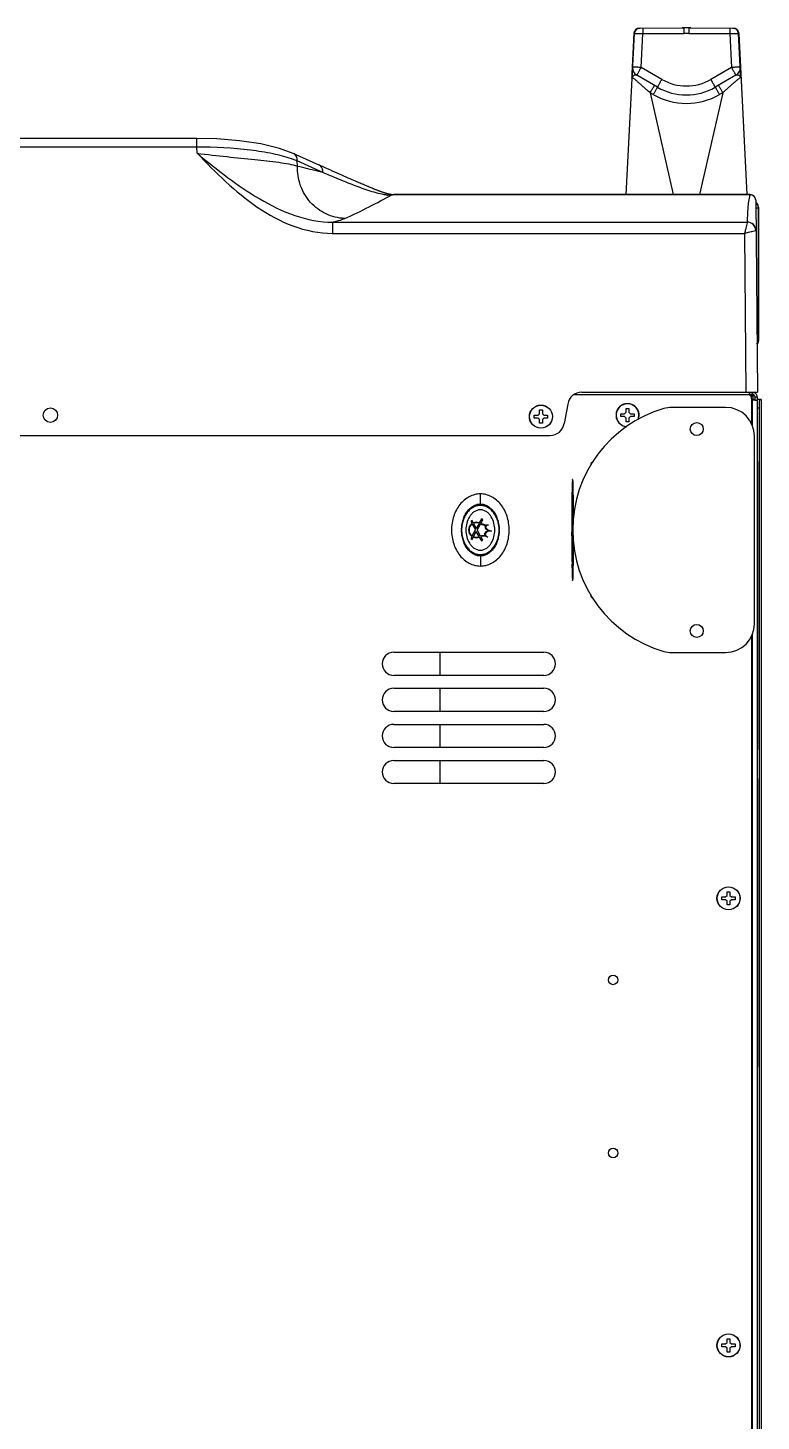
# Model space of a CAD drawing. Header units: millimetres. Extents: x -1686 to 4120, y -1850 to 2563.
# Drawn here: x 602.6 to 856.7, y 2079.9 to 2562.9 of the extents above; entities that cross this region are included whole.
import ezdxf

# ---------------------------------------------------------------- set-up
doc = ezdxf.new("R2010")
doc.units = ezdxf.units.MM
doc.header["$LTSCALE"] = 65.395
doc.layers.get('0').update_dxf_attribs({"linetype": 'CONTINUOUS'})
doc.layers.add('ASSI', color=7, linetype='CONTINUOUS')
doc.layers.add('GEOM', color=7, linetype='CONTINUOUS')

msp = doc.modelspace()

# ---------------------------------------------------------------- linework, layer by layer
at = {"linetype": 'Continuous'}
for p, q in [((848.83, 2560.98), (849.44, 2549.26)), ((848.92, 2560.91), (851.71, 2505.12)), ((855.78, 2500.81), (855.78, 2454.41)), ((853.58, 2435.86), (852.68, 2435.86)), ((853.58, 2436.66), (853.58, 2435.86)), ((854.58, 2433.86), (854.58, 2434.86)), ((855.38, 2434.86), (854.58, 2434.86)), ((855.38, 1674.46), (855.38, 2434.86)), ((779.88, 2429.16), (779.88, 2430.46)), ((779.88, 2430.46), (780.88, 2430.46)), ((780.88, 2430.46), (780.88, 2429.16)), ((809.88, 2429.66), (809.88, 2430.96)), ((809.88, 2430.96), (810.88, 2430.96)), ((810.88, 2430.96), (810.88, 2429.66)), ((853.38, 2433.16), (853.58, 2433.51)), ((853.58, 2433.51), (853.58, 2425.2)), ((853.74, 2433.86), (853.86, 2433.86)), ((854.58, 2433.86), (853.86, 2433.86)), ((854.58, 2433.86), (855.38, 2433.86)), ((778.08, 2427.66), (778.08, 2428.66)), ((778.08, 2428.66), (779.38, 2428.66)), ((779.38, 2427.66), (778.08, 2427.66)), ((779.38, 2428.66), (779.88, 2429.16)), ((779.88, 2427.16), (779.38, 2427.66)), ((779.88, 2425.86), (779.88, 2427.16)), ((780.88, 2425.86), (779.88, 2425.86)), ((780.88, 2429.16), (781.38, 2428.66)), ((781.38, 2427.66), (780.88, 2427.16)), ((780.88, 2427.16), (780.88, 2425.86)), ((781.38, 2428.66), (782.68, 2428.66)), ((782.68, 2427.66), (781.38, 2427.66)), ((782.68, 2428.66), (782.68, 2427.66)), ((808.08, 2428.16), (808.08, 2429.16)), ((808.08, 2429.16), (809.38, 2429.16)), ((809.38, 2428.16), (808.08, 2428.16)), ((809.38, 2429.16), (809.88, 2429.66)), ((809.88, 2427.66), (809.38, 2428.16)), ((809.88, 2426.36), (809.88, 2427.66)), ((810.88, 2426.36), (809.88, 2426.36)), ((810.88, 2429.66), (811.38, 2429.16)), ((811.38, 2428.16), (810.88, 2427.66)), ((810.88, 2427.66), (810.88, 2426.36)), ((811.38, 2429.16), (812.68, 2429.16)), ((812.68, 2428.16), (811.38, 2428.16)), ((812.68, 2429.16), (812.68, 2428.16)), ((759.38, 2397.86), (759.38, 2401.36)), ((759.38, 2379.86), (759.38, 2376.36)), ((853.58, 2352.51), (853.58, 1810.2)), ((745.38, 2346.46), (745.38, 2338.46)), ((745.38, 2333.96), (745.38, 2325.96)), ((745.38, 2321.46), (745.38, 2313.46)), ((745.38, 2308.96), (745.38, 2300.96)), ((843.08, 2261.66), (844.38, 2261.66)), ((843.08, 2260.66), (843.08, 2261.66)), ((844.38, 2260.66), (843.08, 2260.66)), ((844.38, 2261.66), (844.88, 2262.16)), ((844.88, 2260.16), (844.38, 2260.66)), ((844.88, 2263.46), (845.88, 2263.46)), ((844.88, 2262.16), (844.88, 2263.46)), ((845.88, 2263.46), (845.88, 2262.16)), ((845.88, 2262.16), (846.38, 2261.66)), ((846.38, 2260.66), (845.88, 2260.16)), ((846.38, 2261.66), (847.68, 2261.66)), ((847.68, 2260.66), (846.38, 2260.66)), ((847.68, 2261.66), (847.68, 2260.66)), ((844.88, 2258.86), (844.88, 2260.16)), ((845.88, 2258.86), (844.88, 2258.86)), ((845.88, 2260.16), (845.88, 2258.86)), ((843.08, 2106.66), (844.38, 2106.66)), ((843.08, 2105.66), (843.08, 2106.66)), ((844.38, 2106.66), (844.88, 2107.16)), ((844.88, 2108.46), (845.88, 2108.46)), ((844.88, 2107.16), (844.88, 2108.46)), ((845.88, 2108.46), (845.88, 2107.16)), ((845.88, 2107.16), (846.38, 2106.66)), ((846.38, 2106.66), (847.68, 2106.66)), ((847.68, 2106.66), (847.68, 2105.66)), ((844.38, 2105.66), (843.08, 2105.66)), ((844.88, 2105.16), (844.38, 2105.66)), ((844.88, 2103.86), (844.88, 2105.16)), ((845.88, 2103.86), (844.88, 2103.86)), ((846.38, 2105.66), (845.88, 2105.16)), ((845.88, 2105.16), (845.88, 2103.86)), ((847.68, 2105.66), (846.38, 2105.66))]:
    msp.add_line(p, q, dxfattribs=at)
for centre, radius, start, end in [((853.98, 2500.81), 1.8, 0, 62.6429), ((853.98, 2454.41), 1.8, 314.2981, 0), ((853.58, 2434.86), 1, 0, 90), ((853.58, 2434.86), 1.8, 0, 65.9979), ((779.01, 2467.39), 81.91, 335.5637, 335.8296), ((796.56, 2480.14), 73.66, 320.7202, 321.0674)]:
    msp.add_arc(centre, radius, start, end, dxfattribs=at)
for points, knots in [([(854.29, 2433.86), (854.37, 2434.01), (854.52, 2434.34), (854.58, 2434.69), (854.58, 2434.86)], [0, 0, 0, 0, 0.518657, 1, 1, 1, 1]), ([(752.88, 2389.01), (752.89, 2389.55), (752.97, 2390.67), (753.34, 2392.32), (753.94, 2393.89), (754.75, 2395.26), (755.74, 2396.39), (756.88, 2397.22), (758.1, 2397.74), (758.95, 2397.86), (759.38, 2397.86)], [0, 0, 0, 0, 0.1151, 0.241514, 0.367929, 0.494343, 0.620757, 0.747171, 0.873586, 1, 1, 1, 1]), ([(759.38, 2397.86), (759.8, 2397.86), (760.66, 2397.74), (761.88, 2397.22), (763.01, 2396.39), (764.01, 2395.26), (764.82, 2393.89), (765.42, 2392.32), (765.78, 2390.69), (765.87, 2389.58), (765.88, 2389.06)], [0, 0, 0, 0, 0.126846, 0.253692, 0.380537, 0.507383, 0.634229, 0.761075, 0.88792, 1, 1, 1, 1]), ([(759.38, 2395.86), (758.99, 2395.86), (758.19, 2395.72), (757.14, 2395.16), (756.25, 2394.36), (755.32, 2393.08), (754.57, 2391.22), (754.28, 2388.86), (754.57, 2386.49), (755.32, 2384.63), (756.25, 2383.36), (757.14, 2382.55), (758.19, 2381.99), (758.99, 2381.86), (759.38, 2381.86)], [0, 0, 0, 0, 0.062416, 0.124916, 0.187482, 0.250081, 0.374983, 0.500002, 0.625021, 0.749922, 0.812521, 0.875088, 0.937587, 1, 1, 1, 1]), ([(759.38, 2381.86), (759.77, 2381.86), (760.56, 2381.99), (761.62, 2382.55), (762.5, 2383.36), (763.44, 2384.63), (764.19, 2386.49), (764.48, 2388.86), (764.19, 2391.22), (763.44, 2393.08), (762.5, 2394.36), (761.62, 2395.16), (760.56, 2395.72), (759.77, 2395.86), (759.38, 2395.86)], [0, 0, 0, 0, 0.062416, 0.124916, 0.187482, 0.250081, 0.374983, 0.500002, 0.625021, 0.749922, 0.812521, 0.875088, 0.937587, 1, 1, 1, 1]), ([(759.38, 2379.86), (758.95, 2379.86), (758.1, 2379.97), (756.88, 2380.49), (755.74, 2381.32), (754.75, 2382.45), (753.94, 2383.82), (753.34, 2385.39), (752.98, 2387.02), (752.89, 2388.13), (752.88, 2388.65)], [0, 0, 0, 0, 0.126846, 0.253692, 0.380537, 0.507383, 0.634229, 0.761075, 0.88792, 1, 1, 1, 1]), ([(765.88, 2388.7), (765.87, 2388.16), (765.78, 2387.04), (765.42, 2385.39), (764.82, 2383.82), (764.01, 2382.45), (763.01, 2381.32), (761.88, 2380.49), (760.66, 2379.97), (759.8, 2379.86), (759.38, 2379.86)], [0, 0, 0, 0, 0.1151, 0.241514, 0.367929, 0.494343, 0.620757, 0.747171, 0.873586, 1, 1, 1, 1])]:
    msp.add_open_spline(points, degree=3, knots=knots, dxfattribs=at)
for points in [[(759.38, 2401.36), (758.72, 2401.36), (757.42, 2401.19), (755.53, 2400.48), (753.79, 2399.32), (752.26, 2397.75), (751.01, 2395.84), (750.08, 2393.67), (749.51, 2391.31), (749.31, 2388.86), (749.51, 2386.4), (750.08, 2384.04), (751.01, 2381.87), (752.26, 2379.96), (753.79, 2378.4), (755.53, 2377.23), (757.42, 2376.52), (758.72, 2376.36), (759.38, 2376.36)], [(759.38, 2376.36), (760.03, 2376.36), (761.34, 2376.52), (763.23, 2377.23), (764.97, 2378.4), (766.5, 2379.96), (767.75, 2381.87), (768.68, 2384.04), (769.25, 2386.4), (769.44, 2388.86), (769.25, 2391.31), (768.68, 2393.67), (767.75, 2395.84), (766.5, 2397.75), (764.97, 2399.32), (763.23, 2400.48), (761.34, 2401.19), (760.03, 2401.36), (759.38, 2401.36)], [(759.38, 2397.36), (758.95, 2397.36), (758.1, 2397.25), (756.88, 2396.76), (755.74, 2395.97), (754.75, 2394.9), (753.94, 2393.61), (753.34, 2392.13), (752.96, 2390.52), (752.84, 2388.86), (752.96, 2387.19), (753.34, 2385.58), (753.94, 2384.1), (754.75, 2382.81), (755.74, 2381.74), (756.88, 2380.95), (758.1, 2380.47), (758.95, 2380.36), (759.38, 2380.36)], [(759.38, 2380.36), (759.8, 2380.36), (760.66, 2380.47), (761.88, 2380.95), (763.01, 2381.74), (764.01, 2382.81), (764.82, 2384.1), (765.42, 2385.58), (765.8, 2387.19), (765.92, 2388.86), (765.8, 2390.52), (765.42, 2392.13), (764.82, 2393.61), (764.01, 2394.9), (763.01, 2395.97), (761.88, 2396.76), (760.66, 2397.25), (759.8, 2397.36), (759.38, 2397.36)]]:
    msp.add_open_spline(points, degree=3, dxfattribs=at)
at = {"layer": 'ASSI', "linetype": 'Continuous'}
for centre, radius in [((610.38, 2428.66), 2.5), ((780.38, 2428.16), 4), ((780.38, 2428.16), 3.95), ((834.38, 2423.86), 2.25), ((834.38, 2353.86), 2.25), ((845.38, 2261.16), 4), ((845.38, 2261.16), 3.95), ((805.38, 2232.86), 1.65), ((805.38, 2172.86), 1.65), ((845.38, 2106.16), 4), ((845.38, 2106.16), 3.95)]:
    msp.add_circle(centre, radius, dxfattribs=at)
for radius, start, end in [(4, 339.2129, 265.2204), (3.95, 338.2711, 266.1508)]:
    msp.add_arc((810.38, 2428.66), radius, start, end, dxfattribs=at)
at = {"layer": 'GEOM', "linetype": 'Continuous'}
for p, q in [((812.64, 2560.98), (809.85, 2505.12)), ((812, 2547.1), (812.73, 2560.98)), ((812.67, 2560.98), (812.65, 2560.98)), ((814.64, 2562.88), (829.91, 2562.9)), ((815.11, 2549.21), (815.73, 2560.95)), ((815.72, 2562.88), (815.73, 2560.95)), ((815.73, 2560.95), (829.91, 2560.97)), ((829.91, 2562.9), (829.91, 2560.97)), ((831.65, 2562.9), (831.65, 2560.97)), ((831.65, 2562.9), (846.92, 2562.88)), ((831.65, 2560.97), (845.83, 2560.95)), ((845.84, 2562.88), (845.83, 2560.95)), ((845.83, 2560.95), (846.45, 2549.21)), ((849.56, 2547.1), (848.83, 2560.98)), ((848.89, 2560.98), (848.91, 2560.98)), ((848.92, 2560.98), (851.71, 2505.12)), ((812.08, 2549.02), (812, 2547.43)), ((812.1, 2549.26), (812.08, 2549.02)), ((820.78, 2542.37), (813.61, 2546.51)), ((822.28, 2545.07), (815.11, 2549.21)), ((846.45, 2549.21), (839.28, 2545.07)), ((847.95, 2546.51), (840.78, 2542.37)), ((849.46, 2549.26), (849.47, 2549.01)), ((849.47, 2549.01), (849.56, 2547.43)), ((818.19, 2540.45), (826.25, 2505.12)), ((819.28, 2539.82), (818.19, 2540.45)), ((843.37, 2540.45), (835.3, 2505.12)), ((843.37, 2540.45), (842.28, 2539.82)), ((661.16, 2524.6), (189.6, 2524.6)), ((661.16, 2521.62), (189.6, 2521.62)), ((661.16, 2521.62), (661.16, 2524.6)), ((661.24, 2519.45), (661.16, 2521.62)), ((703.73, 2515.28), (694.55, 2519.42)), ((694.56, 2519.42), (694.55, 2519.42)), ((695.97, 2515.04), (695.91, 2516.79)), ((704.79, 2512.78), (695.91, 2516.79)), ((704.65, 2514.86), (703.73, 2515.28)), ((705.55, 2514.46), (704.65, 2514.86)), ((706.44, 2514.06), (705.55, 2514.46)), ((707.31, 2513.67), (706.44, 2514.06)), ((708.16, 2513.29), (707.31, 2513.67)), ((708.99, 2512.92), (708.16, 2513.29)), ((709.8, 2512.55), (708.99, 2512.92)), ((710.6, 2512.2), (709.8, 2512.55)), ((711.37, 2511.86), (710.6, 2512.2)), ((712.12, 2511.52), (711.37, 2511.86)), ((712.85, 2511.2), (712.12, 2511.52)), ((713.56, 2510.89), (712.85, 2511.2)), ((714.25, 2510.58), (713.56, 2510.89)), ((714.91, 2510.29), (714.25, 2510.58)), ((715.55, 2510.01), (714.91, 2510.29)), ((716.16, 2509.75), (715.55, 2510.01)), ((716.56, 2509.57), (716.16, 2509.75)), ((716.96, 2509.4), (716.56, 2509.57)), ((717.35, 2509.23), (716.96, 2509.4)), ((717.73, 2509.07), (717.35, 2509.23)), ((718.11, 2508.91), (717.73, 2509.07)), ((718.49, 2508.74), (718.11, 2508.91)), ((718.86, 2508.58), (718.49, 2508.74)), ((719.23, 2508.43), (718.86, 2508.58)), ((719.6, 2508.27), (719.23, 2508.43)), ((719.97, 2508.12), (719.6, 2508.27)), ((720.33, 2507.96), (719.97, 2508.12)), ((721.22, 2507.59), (720.87, 2507.74)), ((721.58, 2507.45), (721.22, 2507.59)), ((721.93, 2507.31), (721.58, 2507.45)), ((722.28, 2507.16), (721.93, 2507.31)), ((726.79, 2505.53), (726.63, 2505.58)), ((728.32, 2505.17), (729.38, 2505.17)), ((728.51, 2505.15), (728.36, 2505.17)), ((728.63, 2505.14), (728.51, 2505.15)), ((728.69, 2505), (728.89, 2505.1)), ((729.38, 2505.1), (729.38, 2505.17)), ((852.84, 2505.12), (729.38, 2505.12)), ((852.84, 2505.1), (729.38, 2505.1)), ((852.84, 2505.12), (852.84, 2505.1)), ((854.8, 2503.18), (855.38, 2436.66)), ((854.82, 2500.56), (855.74, 2500.56)), ((855.74, 2500.56), (855.78, 2500.61)), ((855.74, 2455.87), (855.74, 2500.56)), ((855.78, 2500.61), (855.78, 2454.61)), ((708.15, 2495.61), (708.15, 2491.68)), ((708.15, 2495.61), (851.88, 2495.61)), ((708.15, 2491.68), (850.9, 2491.68)), ((850.9, 2491.68), (851.38, 2436.66)), ((855.21, 2455.87), (855.74, 2455.87)), ((855.74, 2454.64), (855.78, 2454.61)), ((852.68, 2435.66), (791.66, 2435.66)), ((794.57, 2436.66), (855.38, 2436.66)), ((852.68, 2435.66), (852.68, 2436.66)), ((853, 2435.54), (853, 2435.61)), ((853.51, 2435.06), (853.51, 2435.86)), ((853.88, 2435.06), (853.51, 2435.06)), ((853.88, 2434.06), (853.88, 2435.81)), ((789.65, 2432.52), (788.46, 2425.79)), ((844.38, 2431.36), (825.72, 2431.36)), ((853.38, 2434.39), (853.38, 2425.63)), ((853.88, 2434.06), (853.38, 2434.06)), ((853.88, 2434.06), (853.88, 2433.86)), ((853.88, 2434.06), (854.39, 2434.06)), ((856.15, 2434.06), (855.38, 2434.06)), ((855.99, 2431.06), (855.38, 2431.06)), ((855.99, 2431.06), (855.99, 1675.86)), ((856.68, 2434.06), (856.15, 2434.06)), ((856.68, 2434.06), (856.68, 1672.86)), ((856.68, 2434.06), (856.68, 1672.86)), ((67.22, 2421.66), (783.54, 2421.66)), ((854.38, 2356.36), (854.38, 2421.36)), ((855.43, 2412.66), (855.38, 2412.66)), ((855.43, 2410.66), (855.38, 2410.66)), ((855.43, 2412.66), (855.43, 2312.66)), ((791.43, 2406.36), (791.33, 2406.36)), ((791.18, 2403.04), (791.18, 2402.77)), ((791.21, 2400.7), (791.21, 2400.75)), ((791.31, 2400.7), (791.31, 2400.8)), ((791.44, 2400.75), (791.44, 2400.7)), ((791.57, 2402.87), (791.57, 2403.04)), ((791.25, 2399.25), (791.28, 2398.19)), ((791.28, 2398.13), (791.25, 2397.07)), ((791.37, 2400.7), (791.27, 2400.7)), ((791.27, 2398.2), (791.27, 2398.49)), ((791.27, 2398.13), (791.27, 2398.2)), ((791.33, 2399.39), (791.29, 2400.45)), ((791.37, 2400.45), (791.29, 2400.45)), ((791.29, 2395.87), (791.33, 2396.93)), ((791.37, 2400.45), (791.33, 2399.39)), ((791.33, 2396.93), (791.37, 2395.87)), ((791.37, 2398.19), (791.41, 2399.25)), ((791.47, 2398.19), (791.37, 2398.19)), ((791.41, 2397.07), (791.37, 2398.13)), ((791.47, 2398.13), (791.37, 2398.13)), ((791.44, 2400.7), (791.39, 2400.7)), ((791.51, 2397.07), (791.41, 2397.07)), ((791.46, 2399.6), (791.47, 2399.39)), ((791.47, 2399.39), (791.47, 2399.38)), ((791.47, 2399.38), (791.47, 2399.26)), ((791.48, 2398.19), (791.48, 2398.14)), ((791.49, 2397.29), (791.5, 2397.07)), ((791.5, 2397.07), (791.5, 2396.95)), ((791.5, 2396.95), (791.5, 2396.94)), ((791.61, 2400.56), (791.61, 2400.7)), ((756.49, 2392.17), (756.04, 2391.93)), ((756.04, 2391.93), (756.49, 2391.1)), ((756.94, 2391.34), (756.49, 2392.17)), ((757.03, 2391.16), (757.98, 2389.39)), ((758.92, 2391.13), (757.98, 2389.39)), ((759.75, 2392.67), (759.02, 2391.31)), ((759.51, 2391.14), (760.2, 2392.43)), ((760.2, 2392.43), (759.75, 2392.67)), ((791.23, 2393.31), (791.23, 2393.49)), ((791.24, 2395.58), (791.24, 2395.62)), ((791.24, 2394.97), (791.24, 2395.58)), ((791.37, 2395.62), (791.27, 2395.62)), ((791.37, 2395.87), (791.29, 2395.87)), ((791.43, 2394.97), (791.33, 2394.97)), ((791.49, 2395.62), (791.39, 2395.62)), ((791.5, 2393.49), (791.5, 2393.54)), ((791.51, 2395.87), (791.51, 2395.62)), ((791.51, 2395.62), (791.52, 2394.97)), ((791.56, 2394.97), (791.55, 2395.62)), ((756.49, 2386.61), (756.04, 2385.78)), ((756.49, 2385.54), (756.94, 2386.38)), ((756.58, 2390.92), (757.69, 2388.86)), ((756.58, 2386.79), (757.69, 2388.86)), ((757.03, 2386.55), (757.98, 2388.32)), ((758.92, 2386.58), (757.98, 2388.32)), ((759.41, 2390.96), (758.27, 2388.86)), ((759.41, 2386.75), (758.27, 2388.86)), ((759.01, 2386.4), (759.75, 2385.04)), ((760.2, 2385.28), (759.51, 2386.57)), ((791.12, 2387.97), (791.12, 2388.09)), ((791.22, 2387.59), (791.22, 2388.09)), ((791.22, 2387.33), (791.22, 2387.59)), ((791.22, 2386.93), (791.22, 2387.33)), ((791.22, 2386.82), (791.22, 2386.93)), ((791.22, 2386.75), (791.22, 2386.82)), ((791.24, 2387.59), (791.24, 2387.33)), ((791.35, 2386.75), (791.24, 2384.2)), ((791.4, 2388.09), (791.26, 2388.09)), ((791.26, 2386.83), (791.35, 2386.83)), ((791.31, 2384.36), (791.41, 2386.91)), ((791.4, 2389.26), (791.33, 2389.26)), ((791.41, 2384.36), (791.5, 2386.74)), ((756.04, 2385.78), (756.49, 2385.54)), ((759.75, 2385.04), (760.2, 2385.28)), ((791.23, 2384.2), (791.23, 2384.28)), ((791.23, 2383.82), (791.23, 2384.2)), ((791.23, 2383.52), (791.23, 2383.82)), ((791.24, 2383.82), (791.24, 2383.53)), ((791.26, 2383.02), (791.5, 2383.02)), ((791.44, 2381.88), (791.26, 2381.88)), ((791.41, 2384.36), (791.31, 2384.36)), ((791.5, 2384.29), (791.31, 2384.29)), ((791.42, 2383.53), (791.42, 2383.78)), ((791.52, 2383.78), (791.42, 2383.78)), ((791.52, 2383.53), (791.42, 2383.53)), ((791.53, 2384.36), (791.52, 2384.29)), ((791.52, 2384.29), (791.52, 2383.88)), ((791.52, 2383.88), (791.52, 2383.78)), ((791.52, 2383.78), (791.52, 2383.52)), ((791.52, 2383.52), (791.52, 2383.02)), ((791.55, 2381.88), (791.55, 2381.95)), ((791.15, 2376.88), (791.15, 2376.76)), ((791.22, 2376.88), (791.21, 2377.01)), ((791.26, 2380.4), (791.34, 2380.4)), ((791.26, 2379.93), (791.26, 2380.39)), ((791.27, 2379.66), (791.26, 2379.93)), ((791.34, 2378.37), (791.26, 2378.37)), ((791.26, 2376.89), (791.44, 2376.89)), ((791.28, 2379.09), (791.27, 2379.66)), ((791.28, 2378.62), (791.28, 2379.09)), ((791.29, 2378.36), (791.28, 2378.62)), ((791.51, 2380.73), (791.41, 2380.73)), ((791.46, 2378.03), (791.41, 2378.03)), ((791.44, 2377.01), (791.44, 2376.88)), ((791.47, 2378.36), (791.46, 2378.19)), ((791.46, 2378.19), (791.46, 2378.03)), ((791.5, 2380.53), (791.49, 2380.39)), ((791.5, 2380.73), (791.5, 2380.53)), ((791.18, 2374.71), (791.18, 2374.67)), ((791.47, 2374.67), (791.47, 2374.68)), ((791.57, 2374.67), (791.57, 2374.7)), ((791.43, 2371.36), (791.33, 2371.36)), ((853.38, 2352.08), (853.38, 1810.63)), ((729.38, 2346.46), (781.38, 2346.46)), ((825.72, 2346.36), (844.38, 2346.36)), ((781.38, 2338.46), (729.38, 2338.46)), ((729.38, 2333.96), (781.38, 2333.96)), ((781.38, 2325.96), (729.38, 2325.96)), ((729.38, 2321.46), (781.38, 2321.46)), ((855.43, 2314.66), (855.38, 2314.66)), ((781.38, 2313.46), (729.38, 2313.46)), ((729.38, 2308.96), (781.38, 2308.96)), ((855.43, 2312.66), (855.38, 2312.66)), ((781.38, 2300.96), (729.38, 2300.96)), ((855.43, 2302.66), (855.38, 2302.66)), ((855.43, 2300.66), (855.38, 2300.66)), ((855.43, 2302.66), (855.43, 2202.66)), ((855.43, 2204.66), (855.38, 2204.66)), ((855.43, 2202.66), (855.38, 2202.66))]:
    msp.add_line(p, q, dxfattribs=at)
for points in [[(694.56, 2519.42), (689.82, 2521.15), (683.27, 2522.71), (675.91, 2523.8), (668.04, 2524.43), (661.16, 2524.6)], [(720.87, 2507.74), (720.51, 2507.89), (720.33, 2507.96)], [(726.63, 2505.58), (726.47, 2505.63), (726.31, 2505.68), (726.15, 2505.73), (725.99, 2505.78), (725.82, 2505.84), (725.66, 2505.89), (725.5, 2505.95), (725.33, 2506.01), (725.17, 2506.06), (725, 2506.12), (724.84, 2506.18), (724.67, 2506.24), (724.5, 2506.3), (724.33, 2506.37), (724.17, 2506.43), (724, 2506.49), (723.83, 2506.56), (723.66, 2506.62), (723.49, 2506.69), (723.32, 2506.75), (723.14, 2506.82), (722.97, 2506.89), (722.8, 2506.96), (722.63, 2507.03), (722.45, 2507.09), (722.28, 2507.16)], [(727.42, 2505.36), (727.27, 2505.4), (727.11, 2505.44), (726.95, 2505.49), (726.79, 2505.53)], [(728.36, 2505.17), (728.21, 2505.19), (728.05, 2505.22), (727.89, 2505.25), (727.74, 2505.29), (727.58, 2505.32), (727.42, 2505.36)], [(854.8, 2503.18), (854.61, 2504), (854.11, 2504.66), (853.37, 2505.05), (852.84, 2505.12)]]:
    msp.add_lwpolyline(points, dxfattribs=at)
for centre, radius, start, end in [((-1085.24, 2647.83), 1899.9, 357.02615, 357.37605), ((814.64, 2560.88), 2, 90.1, 177.1376), ((816.35, 2560.8), 3.68, 177.763, 179.2355), ((814.7, 2560.88), 2.04, 166.5014, 177.1822), ((815.93, 2560.82), 3.26, 177.1907, 177.7496), ((814.73, 2560.88), 2, 90.1007, 177), ((830.78, 2477.94), 85, 89, 91), ((830.78, 2477.94), 84.98, 89.4115, 90.5885), ((830.78, 2062.9), 500, 89.9, 90.1), ((830.78, 2062.97), 498, 89.9, 90.1), ((846.83, 2560.88), 2, 3, 89.9008), ((846.92, 2560.88), 2, 2.8624, 89.9), ((846.86, 2560.88), 2.04, 2.8178, 13.5094), ((845.45, 2560.81), 3.45, 1.3931, 2.7993), ((845.17, 2560.8), 3.72, 0.7589, 1.405), ((2746.8, 2647.83), 1899.9, 182.62395, 182.97385), ((815.11, 2549.1), 3, 177, 240), ((846.45, 2549.1), 3, 300, 3), ((830.78, 2559.69), 20, 240, 300), ((830.78, 2559.79), 17, 240, 300), ((830.78, 2559.74), 23, 240.0002, 299.9998), ((681.86, 2482.24), 37.3, 70.5524, 71.0816), ((654.12, 2336.16), 183.75, 73.9921, 74.6167), ((727.86, 2515.61), 10.65, 263.9783, 267.1869), ((852.84, 2503.13), 1.96, 64.704, 68.6763), ((852.83, 2503.11), 1.99, 46.4162, 64.6598), ((852.85, 2503.13), 1.96, 40.3348, 46.3391), ((852.86, 2503.15), 1.94, 6.0358, 23.81), ((852.91, 2503.15), 1.89, 0.5146, 6.009), ((853.73, 2500.56), 2, 15.0142, 57.4107), ((853.73, 2500.56), 2.01, 0.0517, 14.9712), ((853.72, 2454.63), 2.02, 319.0418, 0.2608), ((794.57, 2431.66), 5, 90, 170), ((852.28, 2434.86), 1, 5.1399, 66.3469), ((851.88, 2434.39), 1.5, 0, 57.769), ((854.18, 2433.97), 2.02, 125.7002, 127.0065), ((835.25, 2388.86), 43.87, 106.3369, 253.6631), ((825.72, 2421.36), 10, 90, 106.3369), ((783.54, 2426.66), 5, 270, 350), ((798.88, 2411.35), 1.25, 118.13, 179.9987), ((1159.43, 2396.12), 368.32, 178.9653, 179.2867), ((395.15, 2395.66), 396.39, 0.7281, 1.0661), ((383.53, 2395.5), 408.11, 0.7302, 1.0354), ((596.16, 2396.36), 195.33, 1.1308, 1.2734), ((562.47, 2395.69), 229.02, 0.9771, 1.131), ((445.74, 2393.78), 345.77, 0.7314, 0.9078), ((7.76, 2391.13), 783.81, 0.32816, 0.69929), ((-83.46, 2390.34), 875.13, 0.21842, 0.66889), ((757.94, 2388.86), 2.68, 123.0275, 236.9725), ((757.94, 2388.86), 2.68, 69.4643, 112.0728), ((757.94, 2388.86), 2.48, 69.4643, 111.5667), ((764.7, 2406.89), 16.78, 249.4643, 249.8604), ((764.7, 2406.89), 16.58, 249.4643, 249.9597), ((764.7, 2406.89), 16.58, 251.748, 261.2352), ((1691.86, 2388.86), 900.74, 179.56982, 180.04896), ((1688.61, 2388.98), 897.4, 179.72365, 179.88771), ((878.37, 2392.11), 87.13, 179.1478, 180.8485), ((702.96, 2392.1), 88.55, 359.3097, 0.8974), ((-74.99, 2389.09), 866.52, 0.15692, 0.29051), ((-346.42, 2389.11), 1137.99, 0.14861, 0.29479), ((757.94, 2388.86), 2.48, 123.4095, 236.5905), ((757.94, 2388.86), 2.68, 247.9272, 293.1641), ((757.94, 2388.86), 2.48, 248.4333, 293.2112), ((760.43, 2383.04), 3.65, 112.8497, 113.1641), ((764.7, 2406.89), 16.78, 251.6269, 258.3668), ((760.43, 2383.04), 3.85, 80.7655, 105.4358), ((760.43, 2383.04), 3.65, 65.3957, 104.7176), ((762.75, 2386.4), 2.29, 104.4387, 152.1163), ((762.75, 2388.1), 2.12, 197.5378, 216.5896), ((762.03, 2389.59), 1.12, 129.8222, 173.6035), ((764.03, 2391.99), 3.85, 216.1438, 241.3478), ((762.75, 2386.4), 2.09, 77.1399, 149.7915), ((762.75, 2388.1), 1.92, 200.0553, 245.3957), ((762.03, 2389.59), 0.92, 81.2352, 168.8755), ((764.03, 2391.99), 3.65, 217.4223, 257.1399), ((1617.29, 2388.47), 826.18, 180.11425, 180.37838), ((1667.1, 2388.65), 875.88, 180.12452, 180.28583), ((-85.16, 2388.65), 876.69, 359.71973, 359.84303), ((1344.35, 2386.44), 553.22, 180.4726, 180.626), ((1368.32, 2384.39), 577.22, 180.59822, 180.74518), ((1158.11, 2381.6), 366.99, 180.7561, 181.0765), ((1175.16, 2384.5), 384.02, 180.6132, 180.9163), ((993.47, 2381.52), 202.3, 180.8938, 181.2772), ((585.03, 2381.58), 206.47, 358.7311, 359.0137), ((379.96, 2384.87), 411.56, 359.0941, 359.3769), ((456.31, 2381.11), 335.22, 358.9024, 359.2783), ((238.38, 2384.11), 553.17, 359.2518, 359.4052), ((67.46, 2385.92), 724.1, 359.40242, 359.56308), ((798.88, 2366.36), 1.25, 180.0014, 241.8703), ((729.38, 2342.46), 4, 90, 270), ((781.38, 2342.46), 4, 270, 90), ((825.72, 2356.36), 10, 253.6631, 270), ((729.38, 2329.96), 4, 90, 270), ((781.38, 2329.96), 4, 270, 90), ((729.38, 2317.46), 4, 90, 270), ((781.38, 2317.46), 4, 270, 90), ((729.38, 2304.96), 4, 90, 270), ((781.38, 2304.96), 4, 270, 90)]:
    msp.add_arc(centre, radius, start, end, dxfattribs=at)
for centre, major_axis, ratio, start_param, end_param in [((853.78, 2500.61), (1.41, 1.41), 0.999695, -0.785246, 0.240308), ((853.78, 2454.61), (-1.41, 1.41), 0.999695, -3.100018, -2.356347), ((844.38, 2421.36), (10, 0), 0.999848, 0, 1.570796), ((791.27, 2399.85), (0, 0.846), 0.034921, 5.497787, 8.639385), ((791.39, 2399.85), (0, 0.846), 0.034921, -2.356184, 0.785398), ((791.27, 2396.47), (0, 0.846), 0.034921, 0.785398, 3.926991), ((791.28, 2398.16), (0, 0.0423), 0.034921, -2.356194, -0.785398), ((791.33, 2399.42), (0, 0.0423), 0.034921, -3.926991, -3.141592), ((791.33, 2396.9), (0, 0.0423), 0.034921, 0, 0.785375), ((791.37, 2399.85), (0, 0.846), 0.034921, -0.087121, -0.000671), ((791.37, 2398.16), (0, 0.0423), 0.034921, 0.785398, 2.356194), ((791.39, 2396.47), (0, 0.846), 0.034921, 2.356194, 5.497787), ((791.47, 2398.16), (0, 0.0423), 0.034921, 0.785398, 2.356194), ((791.49, 2396.47), (0, 0.846), 0.034921, -3.142264, -2.530388), ((791.26, 2387.59), (0, 0.508), 0.034921, 0, 1.570796), ((791.26, 2387.33), (0, 0.508), 0.034921, 1.570796, 3.141593), ((791.35, 2386.78), (0, 0.0423), 0.034921, -2.426026, 0), ((791.26, 2383.82), (0, 0.508), 0.034921, 0.715585, 1.570796), ((791.26, 2383.53), (0, 0.508), 0.034921, 1.570796, 3.141593), ((791.26, 2381.14), (0, 0.74), 0.034921, 6.283185, 9.424778), ((791.31, 2384.33), (0, 0.0423), 0.034921, 0.715585, 3.141593), ((791.34, 2379.97), (0, 1.9), 0.034921, -1.159279, 0), ((791.4, 2383.78), (0, 0.508), 0.034921, -1.570796, 0), ((791.4, 2383.53), (0, 0.508), 0.034921, -3.141588, -1.570796), ((791.41, 2384.33), (0, 0.0423), 0.034921, 0.715585, 2.634652), ((791.44, 2379.97), (0, 1.9), 0.034921, -1.007171, 0), ((791.5, 2383.53), (0, 0.508), 0.034921, -3.141588, -2.748769), ((791.26, 2377.63), (0, 0.74), 0.034921, 6.283185, 9.424778), ((791.34, 2379.55), (0, 0.846), 0.034921, -1.437057, 0), ((791.34, 2379.21), (0, 0.846), 0.034921, -3.141593, -1.704528), ((791.34, 2378.79), (0, 1.9), 0.034921, 3.141593, 4.300872), ((791.29, 2379.38), (0, 2.11), 0.034921, -1.704528, -1.437062), ((791.3, 2379.38), (0, 3.38), 0.034921, -1.982313, -1.159279), ((844.38, 2356.36), (10, 0), 0.999848, -1.570796, 0)]:
    msp.add_ellipse(centre, major_axis=major_axis, ratio=ratio, start_param=start_param, end_param=end_param, dxfattribs=at)
msp.add_ellipse((791.33, 2392.11), major_axis=(0, 1.37), ratio=0.034921, dxfattribs=at)
for points, knots in [([(812.65, 2560.98), (812.65, 2560.98), (812.64, 2560.98), (812.64, 2560.98), (812.64, 2560.98)], [0, 0, 0, 0, 0.742854, 1, 1, 1, 1]), ([(812.72, 2561.35), (812.82, 2561.77), (813.32, 2562.57), (814.21, 2562.88), (814.64, 2562.88)], [0, 0, 0, 0, 0.501487, 1, 1, 1, 1]), ([(812.73, 2560.98), (812.73, 2560.99), (812.76, 2560.99), (812.79, 2561), (812.87, 2561), (812.97, 2561), (813.09, 2561), (813.31, 2561), (813.64, 2561), (814.08, 2560.99), (814.6, 2560.98), (815.15, 2560.97), (815.53, 2560.96), (815.73, 2560.95)], [0, 0, 0, 0, 0.005362, 0.019942, 0.043885, 0.076992, 0.118961, 0.1694, 0.293663, 0.445044, 0.617715, 0.805124, 1, 1, 1, 1]), ([(845.83, 2560.95), (846.03, 2560.96), (846.41, 2560.97), (846.96, 2560.98), (847.47, 2560.99), (847.92, 2561), (848.25, 2561), (848.46, 2561), (848.59, 2561), (848.69, 2561), (848.76, 2561), (848.8, 2560.99), (848.83, 2560.99), (848.83, 2560.98)], [0, 0, 0, 0, 0.194876, 0.382285, 0.554956, 0.706337, 0.8306, 0.881039, 0.923008, 0.956115, 0.980058, 0.994638, 1, 1, 1, 1]), ([(846.92, 2562.88), (847.35, 2562.88), (848.24, 2562.57), (848.74, 2561.77), (848.84, 2561.35)], [0, 0, 0, 0, 0.498511, 1, 1, 1, 1]), ([(848.91, 2560.98), (848.91, 2560.98), (848.91, 2560.98), (848.92, 2560.98), (848.92, 2560.98)], [0, 0, 0, 0, 0.742883, 1, 1, 1, 1]), ([(811.91, 2545.69), (811.92, 2545.81), (811.95, 2546.28), (811.96, 2546.75), (811.99, 2547.1)], [0, 0, 0, 0, 0.252147, 1, 1, 1, 1]), ([(812, 2547.1), (812, 2546.98), (811.97, 2546.51), (811.94, 2546.04), (811.91, 2545.69)], [0, 0, 0, 0, 0.246934, 1, 1, 1, 1]), ([(812.29, 2546.16), (812.25, 2546.12), (812.1, 2545.98), (811.97, 2545.83), (811.91, 2545.69)], [0, 0, 0, 0, 0.273421, 1, 1, 1, 1]), ([(818.19, 2540.45), (817.86, 2540.73), (817.22, 2541.29), (816.26, 2542.12), (815.33, 2542.95), (814.43, 2543.76), (813.71, 2544.4), (813.17, 2544.86), (812.81, 2545.16), (812.5, 2545.4), (812.24, 2545.58), (812.06, 2545.67), (811.95, 2545.7), (811.91, 2545.69)], [0, 0, 0, 0, 0.156189, 0.311586, 0.464831, 0.613567, 0.75325, 0.817084, 0.874616, 0.923497, 0.961283, 0.986496, 1, 1, 1, 1]), ([(811.99, 2547.1), (812, 2547.18), (812.01, 2547.29), (812.02, 2547.4), (812.02, 2547.43)], [0, 0, 0, 0, 0.741048, 1, 1, 1, 1]), ([(812.29, 2546.16), (812.19, 2546.3), (812.04, 2546.6), (811.99, 2546.94), (812, 2547.1)], [0, 0, 0, 0, 0.515202, 1, 1, 1, 1]), ([(812.02, 2547.43), (812.01, 2547.43), (812.01, 2547.43), (812.01, 2547.43), (812, 2547.43)], [0, 0, 0, 0, 0.508075, 1, 1, 1, 1]), ([(815.11, 2549.21), (814.92, 2549.22), (814.54, 2549.24), (813.98, 2549.26), (813.47, 2549.28), (813.02, 2549.29), (812.7, 2549.29), (812.48, 2549.29), (812.35, 2549.29), (812.26, 2549.29), (812.18, 2549.28), (812.14, 2549.27), (812.12, 2549.27), (812.12, 2549.26)], [0, 0, 0, 0, 0.194682, 0.381988, 0.554471, 0.705711, 0.829861, 0.880264, 0.922214, 0.955351, 0.979356, 0.994104, 1, 1, 1, 1]), ([(813.61, 2546.51), (813.52, 2546.56), (813.29, 2546.63), (812.94, 2546.57), (812.6, 2546.4), (812.39, 2546.24), (812.29, 2546.16)], [0, 0, 0, 0, 0.229393, 0.463019, 0.723705, 1, 1, 1, 1]), ([(813.61, 2546.51), (813.61, 2546.51), (813.62, 2546.54), (813.63, 2546.57), (813.67, 2546.64), (813.72, 2546.73), (813.78, 2546.85), (813.88, 2547.04), (814.05, 2547.34), (814.27, 2547.74), (814.53, 2548.2), (814.82, 2548.7), (815.01, 2549.04), (815.11, 2549.21)], [0, 0, 0, 0, 0.005149, 0.019751, 0.043824, 0.077165, 0.119415, 0.170183, 0.295137, 0.447062, 0.619826, 0.806719, 1, 1, 1, 1]), ([(849.64, 2545.69), (849.61, 2545.7), (849.5, 2545.67), (849.32, 2545.58), (849.06, 2545.4), (848.75, 2545.16), (848.39, 2544.86), (847.85, 2544.4), (847.13, 2543.76), (846.23, 2542.96), (845.29, 2542.12), (844.34, 2541.29), (843.69, 2540.73), (843.37, 2540.45)], [0, 0, 0, 0, 0.013498, 0.038712, 0.076482, 0.125345, 0.182865, 0.246695, 0.386382, 0.535129, 0.688385, 0.843795, 1, 1, 1, 1]), ([(849.44, 2549.26), (849.44, 2549.27), (849.42, 2549.27), (849.38, 2549.28), (849.3, 2549.29), (849.2, 2549.29), (849.08, 2549.29), (848.86, 2549.29), (848.54, 2549.29), (848.09, 2549.28), (847.58, 2549.26), (847.02, 2549.24), (846.64, 2549.22), (846.45, 2549.21)], [0, 0, 0, 0, 0.005896, 0.020644, 0.044649, 0.077786, 0.119736, 0.170139, 0.294289, 0.445529, 0.618012, 0.805319, 1, 1, 1, 1]), ([(847.95, 2546.51), (847.95, 2546.51), (847.94, 2546.54), (847.93, 2546.57), (847.89, 2546.64), (847.84, 2546.73), (847.78, 2546.85), (847.67, 2547.04), (847.51, 2547.34), (847.28, 2547.74), (847.02, 2548.2), (846.74, 2548.7), (846.55, 2549.04), (846.45, 2549.21)], [0, 0, 0, 0, 0.005149, 0.019751, 0.043824, 0.077165, 0.119415, 0.170183, 0.295137, 0.447062, 0.619826, 0.806719, 1, 1, 1, 1]), ([(849.27, 2546.16), (849.17, 2546.25), (848.96, 2546.4), (848.62, 2546.57), (848.27, 2546.63), (848.04, 2546.56), (847.95, 2546.51)], [0, 0, 0, 0, 0.276313, 0.536997, 0.770609, 1, 1, 1, 1]), ([(849.27, 2546.16), (849.37, 2546.3), (849.52, 2546.6), (849.56, 2546.94), (849.56, 2547.1)], [0, 0, 0, 0, 0.51518, 1, 1, 1, 1]), ([(849.64, 2545.69), (849.61, 2545.78), (849.5, 2545.95), (849.35, 2546.08), (849.27, 2546.16)], [0, 0, 0, 0, 0.473038, 1, 1, 1, 1]), ([(849.57, 2547.1), (849.56, 2547.18), (849.55, 2547.29), (849.54, 2547.4), (849.54, 2547.43)], [0, 0, 0, 0, 0.741052, 1, 1, 1, 1]), ([(849.56, 2547.43), (849.55, 2547.43), (849.55, 2547.43), (849.54, 2547.43), (849.54, 2547.43)], [0, 0, 0, 0, 0.491916, 1, 1, 1, 1]), ([(849.64, 2545.69), (849.64, 2545.81), (849.6, 2546.28), (849.57, 2546.75), (849.56, 2547.1)], [0, 0, 0, 0, 0.252706, 1, 1, 1, 1]), ([(849.64, 2545.69), (849.64, 2545.81), (849.61, 2546.28), (849.6, 2546.75), (849.57, 2547.1)], [0, 0, 0, 0, 0.252149, 1, 1, 1, 1]), ([(819.69, 2543), (819.68, 2543), (819.67, 2542.97), (819.65, 2542.95), (819.61, 2542.88), (819.56, 2542.8), (819.5, 2542.7), (819.39, 2542.51), (819.23, 2542.24), (819, 2541.85), (818.75, 2541.42), (818.47, 2540.94), (818.28, 2540.62), (818.19, 2540.45)], [0, 0, 0, 0, 0.004884, 0.019253, 0.042998, 0.075955, 0.117783, 0.168065, 0.292148, 0.443414, 0.616241, 0.804335, 1, 1, 1, 1]), ([(820.78, 2542.37), (820.78, 2542.37), (820.77, 2542.34), (820.74, 2542.32), (820.71, 2542.25), (820.65, 2542.17), (820.59, 2542.07), (820.48, 2541.88), (820.32, 2541.61), (820.1, 2541.22), (819.84, 2540.79), (819.57, 2540.31), (819.38, 2539.99), (819.28, 2539.82)], [0, 0, 0, 0, 0.004884, 0.019253, 0.042998, 0.075955, 0.117783, 0.168065, 0.292148, 0.443414, 0.616241, 0.804335, 1, 1, 1, 1]), ([(820.78, 2542.37), (820.77, 2542.37), (820.79, 2542.4), (820.8, 2542.43), (820.84, 2542.5), (820.88, 2542.59), (820.95, 2542.71), (821.05, 2542.9), (821.22, 2543.2), (821.44, 2543.6), (821.7, 2544.06), (821.98, 2544.56), (822.18, 2544.9), (822.28, 2545.07)], [0, 0, 0, 0, 0.005157, 0.019767, 0.043822, 0.077162, 0.119429, 0.170179, 0.295167, 0.44703, 0.619801, 0.806819, 1, 1, 1, 1]), ([(840.78, 2542.37), (840.78, 2542.37), (840.77, 2542.4), (840.76, 2542.43), (840.72, 2542.5), (840.68, 2542.59), (840.61, 2542.71), (840.51, 2542.9), (840.34, 2543.2), (840.12, 2543.6), (839.86, 2544.06), (839.57, 2544.56), (839.38, 2544.9), (839.28, 2545.07)], [0, 0, 0, 0, 0.005157, 0.019767, 0.043822, 0.077162, 0.119429, 0.170179, 0.295167, 0.44703, 0.619801, 0.806819, 1, 1, 1, 1]), ([(840.78, 2542.37), (840.78, 2542.37), (840.79, 2542.34), (840.82, 2542.32), (840.85, 2542.25), (840.9, 2542.17), (840.97, 2542.07), (841.08, 2541.88), (841.24, 2541.61), (841.46, 2541.22), (841.72, 2540.79), (841.99, 2540.31), (842.18, 2539.99), (842.28, 2539.82)], [0, 0, 0, 0, 0.004884, 0.019253, 0.042998, 0.075955, 0.117783, 0.168065, 0.292148, 0.443414, 0.616241, 0.804335, 1, 1, 1, 1]), ([(841.87, 2543), (841.87, 2543), (841.88, 2542.97), (841.91, 2542.95), (841.94, 2542.88), (842, 2542.8), (842.06, 2542.7), (842.17, 2542.51), (842.33, 2542.24), (842.55, 2541.85), (842.81, 2541.42), (843.08, 2540.94), (843.27, 2540.62), (843.37, 2540.45)], [0, 0, 0, 0, 0.004884, 0.019253, 0.042998, 0.075955, 0.117783, 0.168065, 0.292148, 0.443414, 0.616241, 0.804335, 1, 1, 1, 1]), ([(693.95, 2517.53), (691.87, 2518.24), (687.13, 2519.45), (676.21, 2521.19), (667.34, 2521.64), (661.16, 2521.62)], [0, 0, 0, 0, 0.199441, 0.440643, 1, 1, 1, 1]), ([(661.24, 2519.45), (664.68, 2519.02), (671.35, 2518.3), (680.81, 2517.38), (687.97, 2516.58), (692.89, 2515.85), (695.02, 2515.35), (695.97, 2515.04)], [0, 0, 0, 0, 0.297019, 0.574343, 0.813476, 0.913828, 1, 1, 1, 1]), ([(661.24, 2519.45), (664.68, 2516.59), (671.69, 2510.97), (686.22, 2500.95), (699.32, 2495.52), (708.15, 2495.61)], [0, 0, 0, 0, 0.251881, 0.503336, 1, 1, 1, 1]), ([(661.24, 2519.45), (664.46, 2516.07), (671.01, 2509.42), (681.83, 2500.48), (694.15, 2493.65), (703.5, 2491.68), (708.15, 2491.68)], [0, 0, 0, 0, 0.250304, 0.500507, 0.750518, 1, 1, 1, 1]), ([(695.91, 2516.79), (695.78, 2516.85), (695.24, 2517.07), (694.69, 2517.27), (694.28, 2517.42)], [0, 0, 0, 0, 0.24089, 1, 1, 1, 1]), ([(695.91, 2516.79), (695.96, 2517.33), (695.8, 2518.42), (695.01, 2519.21), (694.56, 2519.42)], [0, 0, 0, 0, 0.523809, 1, 1, 1, 1]), ([(712.38, 2496.86), (710.16, 2496.95), (705.7, 2498.02), (700.19, 2502.14), (696.64, 2508.11), (695.91, 2512.74), (695.97, 2515.04)], [0, 0, 0, 0, 0.246744, 0.493919, 0.744643, 1, 1, 1, 1]), ([(704.79, 2512.78), (704.84, 2513.32), (704.68, 2514.41), (703.88, 2515.21), (703.43, 2515.41)], [0, 0, 0, 0, 0.523836, 1, 1, 1, 1]), ([(726.74, 2505.02), (725.8, 2505.12), (723.92, 2505.51), (720.22, 2506.62), (715.64, 2508.31), (710.2, 2510.51), (706.59, 2512.02), (704.79, 2512.78)], [0, 0, 0, 0, 0.121397, 0.245907, 0.497059, 0.7487, 1, 1, 1, 1]), ([(712.38, 2496.86), (715.26, 2498.09), (720.72, 2500.78), (726.06, 2503.67), (728.69, 2505)], [0, 0, 0, 0, 0.51542, 1, 1, 1, 1]), ([(728.64, 2505.04), (728.54, 2505.02), (728.11, 2504.96), (727.67, 2504.96), (727.34, 2504.97)], [0, 0, 0, 0, 0.234627, 1, 1, 1, 1]), ([(728.63, 2505.14), (728.65, 2505.13), (728.74, 2505.12), (728.83, 2505.12), (728.89, 2505.1)], [0, 0, 0, 0, 0.303214, 1, 1, 1, 1]), ([(852.84, 2505.1), (852.4, 2503.55), (851.9, 2500.39), (851.89, 2497.2), (851.89, 2495.63)], [0, 0, 0, 0, 0.503491, 1, 1, 1, 1]), ([(708.15, 2495.61), (708.58, 2495.7), (710, 2496.04), (711.43, 2496.45), (712.38, 2496.86)], [0, 0, 0, 0, 0.293958, 1, 1, 1, 1]), ([(851.41, 2493.47), (851.37, 2493.33), (851.22, 2492.73), (851.05, 2492.13), (850.9, 2491.68)], [0, 0, 0, 0, 0.238122, 1, 1, 1, 1]), ([(851.88, 2495.61), (851.87, 2495.53), (851.72, 2494.81), (851.57, 2494.1), (851.41, 2493.47)], [0, 0, 0, 0, 0.113219, 1, 1, 1, 1]), ([(851.89, 2495.63), (851.89, 2495.62), (851.89, 2495.62), (851.89, 2495.61), (851.88, 2495.61)], [0, 0, 0, 0, 0.461689, 1, 1, 1, 1]), ([(854.85, 2492.66), (854.83, 2493.42), (854.18, 2494.96), (852.63, 2495.6), (851.88, 2495.61)], [0, 0, 0, 0, 0.500168, 1, 1, 1, 1]), ([(854.89, 2492.68), (854.88, 2493.43), (854.23, 2495), (852.65, 2495.63), (851.89, 2495.63)], [0, 0, 0, 0, 0.498422, 1, 1, 1, 1]), ([(853.21, 2492.32), (853.41, 2492.37), (853.96, 2492.5), (854.5, 2492.61), (854.85, 2492.66)], [0, 0, 0, 0, 0.370453, 1, 1, 1, 1]), ([(854.85, 2492.66), (854.86, 2492.67), (854.87, 2492.67), (854.89, 2492.67), (854.89, 2492.68)], [0, 0, 0, 0, 0.711391, 1, 1, 1, 1]), ([(850.9, 2491.67), (851.1, 2491.74), (851.86, 2491.98), (852.64, 2492.19), (853.21, 2492.32)], [0, 0, 0, 0, 0.264741, 1, 1, 1, 1]), ([(855.74, 2454.64), (855.74, 2454.49), (855.63, 2454.17), (855.38, 2453.95), (855.24, 2453.86)], [0, 0, 0, 0, 0.466803, 1, 1, 1, 1]), ([(855.74, 2455.87), (855.74, 2455.76), (855.74, 2455.35), (855.74, 2454.94), (855.74, 2454.64)], [0, 0, 0, 0, 0.275371, 1, 1, 1, 1]), ([(853, 2435.61), (853.09, 2435.67), (853.25, 2435.78), (853.43, 2435.86), (853.51, 2435.86)], [0, 0, 0, 0, 0.589185, 1, 1, 1, 1]), ([(853.51, 2435.06), (853.49, 2435.06), (853.41, 2435.05), (853.32, 2435.03), (853.26, 2435.01)], [0, 0, 0, 0, 0.227492, 1, 1, 1, 1]), ([(856.15, 2434.06), (856.14, 2434.06), (856.13, 2434.03), (856.11, 2433.99), (856.1, 2433.92), (856.09, 2433.82), (856.07, 2433.69), (856.05, 2433.48), (856.03, 2433.15), (856.01, 2432.7), (856, 2432.19), (855.99, 2431.63), (855.99, 2431.25), (855.99, 2431.06)], [0, 0, 0, 0, 0.007002, 0.022197, 0.046438, 0.079688, 0.121697, 0.172094, 0.296103, 0.447041, 0.619153, 0.805857, 1, 1, 1, 1]), ([(791.28, 2406.04), (791.25, 2405.61), (791.22, 2404.61), (791.19, 2403.61), (791.18, 2403.04)], [0, 0, 0, 0, 0.43077, 1, 1, 1, 1]), ([(791.33, 2406.36), (791.32, 2406.36), (791.31, 2406.31), (791.3, 2406.26), (791.29, 2406.16), (791.28, 2406.08), (791.28, 2406.04)], [0, 0, 0, 0, 0.075297, 0.270753, 0.582876, 1, 1, 1, 1]), ([(791.47, 2403.04), (791.47, 2403.24), (791.46, 2403.63), (791.45, 2404.19), (791.43, 2404.73), (791.41, 2405.22), (791.4, 2405.6), (791.38, 2405.86), (791.37, 2406.03), (791.36, 2406.16), (791.35, 2406.26), (791.34, 2406.31), (791.34, 2406.36), (791.33, 2406.36)], [0, 0, 0, 0, 0.178798, 0.350524, 0.513324, 0.6636, 0.795625, 0.852565, 0.902088, 0.942924, 0.973487, 0.99263, 1, 1, 1, 1]), ([(791.45, 2406.24), (791.45, 2406.27), (791.45, 2406.31), (791.44, 2406.34), (791.43, 2406.36), (791.43, 2406.36)], [0, 0, 0, 0, 0.722006, 0.914336, 1, 1, 1, 1]), ([(791.57, 2403.04), (791.56, 2403.38), (791.55, 2404.01), (791.53, 2404.91), (791.5, 2405.64), (791.48, 2406.07), (791.45, 2406.24)], [0, 0, 0, 0, 0.312119, 0.598659, 0.840006, 1, 1, 1, 1]), ([(791.21, 2400.75), (791.22, 2400.89), (791.22, 2401.17), (791.23, 2401.57), (791.25, 2401.95), (791.26, 2402.29), (791.27, 2402.54), (791.28, 2402.71), (791.29, 2402.82), (791.3, 2402.9), (791.31, 2402.97), (791.32, 2403.01), (791.32, 2403.04), (791.33, 2403.04)], [0, 0, 0, 0, 0.186562, 0.364444, 0.529977, 0.678688, 0.805728, 0.859645, 0.906265, 0.944674, 0.973811, 0.992501, 1, 1, 1, 1]), ([(791.31, 2400.8), (791.32, 2400.97), (791.33, 2401.58), (791.35, 2402.19), (791.38, 2402.62)], [0, 0, 0, 0, 0.289159, 1, 1, 1, 1]), ([(791.33, 2403.04), (791.33, 2403.04), (791.33, 2403.03), (791.34, 2403), (791.35, 2402.94), (791.36, 2402.84), (791.37, 2402.77), (791.37, 2402.72)], [0, 0, 0, 0, 0.025173, 0.080384, 0.282291, 0.593979, 1, 1, 1, 1]), ([(791.37, 2402.72), (791.39, 2402.44), (791.41, 2401.78), (791.43, 2401.13), (791.44, 2400.75)], [0, 0, 0, 0, 0.429454, 1, 1, 1, 1]), ([(791.15, 2400.7), (791.1, 2396.99), (791.07, 2389.55), (791.09, 2382.1), (791.13, 2378.36)], [0, 0, 0, 0, 0.498361, 1, 1, 1, 1]), ([(791.14, 2395.63), (791.15, 2396.07), (791.16, 2397.76), (791.18, 2399.45), (791.21, 2400.7)], [0, 0, 0, 0, 0.260706, 1, 1, 1, 1]), ([(791.29, 2394.65), (791.28, 2394.57), (791.26, 2394.16), (791.25, 2393.74), (791.25, 2393.41)], [0, 0, 0, 0, 0.194746, 1, 1, 1, 1]), ([(791.33, 2394.97), (791.32, 2394.97), (791.31, 2394.93), (791.3, 2394.88), (791.3, 2394.77), (791.29, 2394.7), (791.29, 2394.65)], [0, 0, 0, 0, 0.073362, 0.266931, 0.577789, 1, 1, 1, 1]), ([(791.46, 2394.72), (791.46, 2394.75), (791.46, 2394.81), (791.45, 2394.9), (791.44, 2394.94), (791.43, 2394.97), (791.43, 2394.97)], [0, 0, 0, 0, 0.422052, 0.73217, 0.925596, 1, 1, 1, 1]), ([(791.5, 2393.54), (791.5, 2393.66), (791.49, 2394.05), (791.48, 2394.44), (791.46, 2394.72)], [0, 0, 0, 0, 0.303031, 1, 1, 1, 1]), ([(791.25, 2390.82), (791.25, 2390.7), (791.26, 2390.28), (791.27, 2389.86), (791.29, 2389.57)], [0, 0, 0, 0, 0.297247, 1, 1, 1, 1]), ([(791.29, 2389.57), (791.29, 2389.53), (791.3, 2389.45), (791.3, 2389.35), (791.31, 2389.3), (791.32, 2389.26), (791.33, 2389.26)], [0, 0, 0, 0, 0.422215, 0.733072, 0.926639, 1, 1, 1, 1]), ([(791.57, 2374.7), (791.6, 2376.22), (791.64, 2379.32), (791.66, 2382.43), (791.66, 2384.03)], [0, 0, 0, 0, 0.486736, 1, 1, 1, 1]), ([(791.33, 2374.68), (791.32, 2374.68), (791.31, 2374.7), (791.31, 2374.73), (791.3, 2374.8), (791.29, 2374.88), (791.28, 2374.98), (791.27, 2375.15), (791.26, 2375.39), (791.25, 2375.72), (791.24, 2376.08), (791.22, 2376.47), (791.22, 2376.74), (791.22, 2376.88)], [0, 0, 0, 0, 0.007007, 0.02446, 0.05243, 0.090247, 0.136945, 0.191401, 0.320117, 0.470109, 0.635991, 0.813506, 1, 1, 1, 1]), ([(791.38, 2375.09), (791.37, 2375.21), (791.34, 2375.81), (791.33, 2376.4), (791.32, 2376.88)], [0, 0, 0, 0, 0.203307, 1, 1, 1, 1]), ([(791.44, 2376.88), (791.43, 2376.53), (791.41, 2375.9), (791.39, 2375.26), (791.37, 2374.99)], [0, 0, 0, 0, 0.565272, 1, 1, 1, 1]), ([(791.18, 2374.67), (791.2, 2374.1), (791.22, 2373.09), (791.25, 2372.09), (791.28, 2371.67)], [0, 0, 0, 0, 0.574407, 1, 1, 1, 1]), ([(791.37, 2374.99), (791.37, 2374.95), (791.36, 2374.87), (791.35, 2374.77), (791.34, 2374.72), (791.33, 2374.68), (791.33, 2374.68)], [0, 0, 0, 0, 0.41614, 0.728903, 0.925209, 1, 1, 1, 1]), ([(791.33, 2371.36), (791.33, 2371.36), (791.34, 2371.37), (791.34, 2371.39), (791.35, 2371.46), (791.36, 2371.56), (791.37, 2371.69), (791.38, 2371.85), (791.4, 2372.11), (791.41, 2372.49), (791.43, 2372.98), (791.45, 2373.52), (791.46, 2374.09), (791.47, 2374.48), (791.47, 2374.67)], [0, 0, 0, 0, 0.002554, 0.00811, 0.028405, 0.059717, 0.100469, 0.149326, 0.205245, 0.33526, 0.484784, 0.648269, 0.821055, 1, 1, 1, 1]), ([(791.45, 2371.46), (791.47, 2371.62), (791.5, 2372.05), (791.53, 2372.78), (791.55, 2373.68), (791.56, 2374.33), (791.57, 2374.67)], [0, 0, 0, 0, 0.15536, 0.393936, 0.683717, 1, 1, 1, 1]), ([(791.28, 2371.67), (791.28, 2371.63), (791.29, 2371.55), (791.3, 2371.45), (791.31, 2371.4), (791.32, 2371.36), (791.33, 2371.36)], [0, 0, 0, 0, 0.406841, 0.718914, 0.920876, 1, 1, 1, 1]), ([(791.43, 2371.36), (791.43, 2371.36), (791.44, 2371.37), (791.44, 2371.4), (791.45, 2371.43), (791.45, 2371.46)], [0, 0, 0, 0, 0.087958, 0.284157, 1, 1, 1, 1])]:
    msp.add_open_spline(points, degree=3, knots=knots, dxfattribs=at)
for points in [[(812.66, 2560.85), (812.65, 2560.86), (812.64, 2560.89), (812.64, 2560.91)], [(812.66, 2560.85), (812.68, 2560.87), (812.7, 2560.89), (812.71, 2560.92)], [(848.85, 2560.92), (848.85, 2560.9), (848.86, 2560.89), (848.87, 2560.88)], [(848.87, 2560.88), (848.88, 2560.87), (848.89, 2560.86), (848.9, 2560.85)], [(848.9, 2560.85), (848.91, 2560.86), (848.92, 2560.89), (848.92, 2560.91)], [(695.97, 2515.04), (698.28, 2514.53), (700.58, 2513.95), (702.86, 2513.32)], [(728.89, 2505.1), (728.81, 2505.08), (728.72, 2505.05), (728.64, 2505.04)], [(853.55, 2504.96), (853.33, 2505.05), (853.08, 2505.1), (852.84, 2505.1)], [(854.63, 2503.93), (854.56, 2504.1), (854.46, 2504.26), (854.34, 2504.4)], [(791.26, 2397.47), (791.26, 2397.69), (791.27, 2397.91), (791.27, 2398.13)], [(791.48, 2398.14), (791.49, 2397.85), (791.49, 2397.57), (791.49, 2397.29)], [(791.5, 2396.94), (791.5, 2396.58), (791.51, 2396.23), (791.51, 2395.87)], [(791.23, 2393.49), (791.23, 2393.98), (791.24, 2394.48), (791.24, 2394.97)], [(791.52, 2394.97), (791.52, 2394.48), (791.52, 2393.98), (791.52, 2393.49)], [(791.12, 2386.82), (791.12, 2387.21), (791.12, 2387.59), (791.12, 2387.97)], [(791.22, 2389.26), (791.22, 2389.75), (791.22, 2390.24), (791.22, 2390.74)], [(791.22, 2388.09), (791.22, 2388.48), (791.22, 2388.87), (791.22, 2389.26)], [(791.15, 2381.87), (791.14, 2382.25), (791.14, 2382.63), (791.14, 2383.02)], [(791.25, 2381.87), (791.24, 2382.25), (791.24, 2382.64), (791.24, 2383.02)], [(791.51, 2381.87), (791.51, 2381.49), (791.5, 2381.11), (791.5, 2380.73)], [(791.52, 2383.02), (791.51, 2382.64), (791.51, 2382.26), (791.51, 2381.87)], [(791.54, 2380.39), (791.54, 2380.89), (791.55, 2381.38), (791.55, 2381.88)], [(791.55, 2381.95), (791.55, 2382.31), (791.56, 2382.66), (791.56, 2383.02)], [(791.56, 2384.29), (791.56, 2384.74), (791.57, 2385.19), (791.57, 2385.65)], [(791.56, 2383.02), (791.56, 2383.44), (791.56, 2383.86), (791.56, 2384.29)]]:
    msp.add_open_spline(points, degree=3, dxfattribs=at)

doc.saveas('drawing.dxf')
